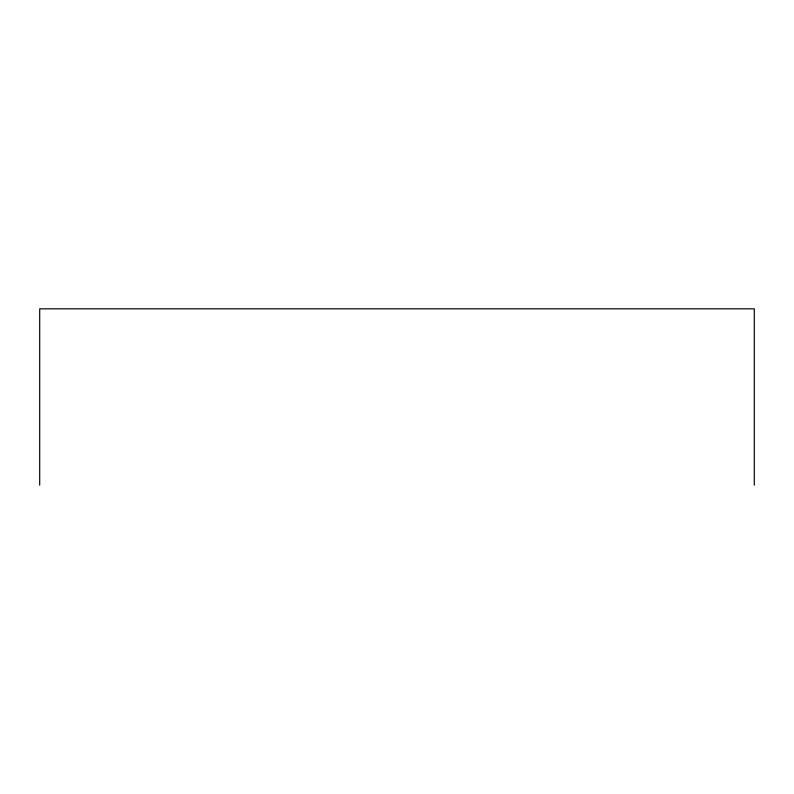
<?xml version="1.0" encoding="UTF-8"?>
<svg xmlns="http://www.w3.org/2000/svg" width="794" height="794" viewBox="0 0 794 794"><rect width="100%" height="100%" fill="white"/><g stroke="black" fill="none" stroke-linecap="round" stroke-linejoin="round"><path stroke-width="1.19" d="M754.3 485.174L754.3 308.826L39.7 308.826L39.7 485.174"/></g></svg>
